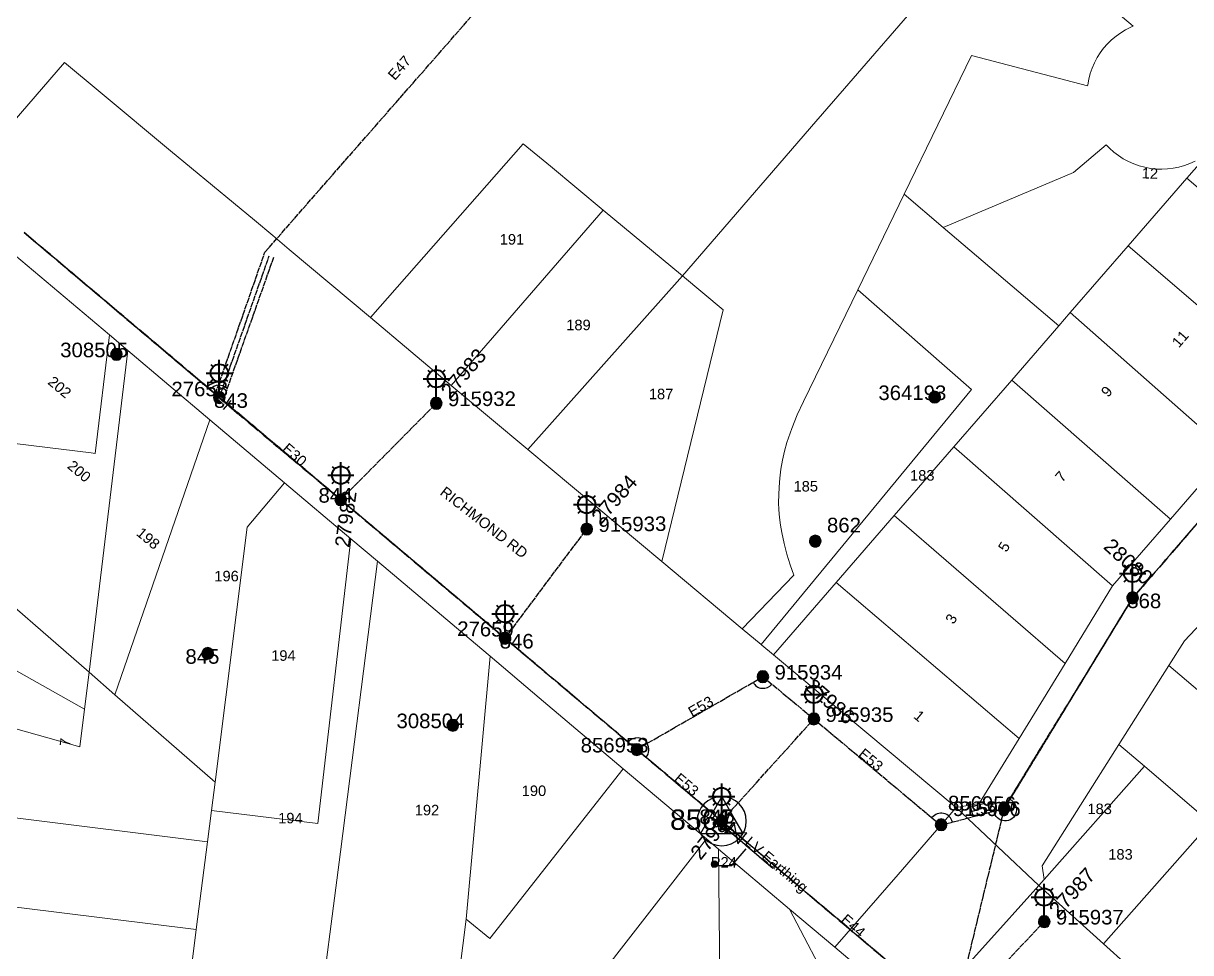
# Model space of a CAD drawing. Header units: metres. Extents: x 304249 to 305172, y 6262562 to 6263428.
# Drawn here: x 304458.5 to 304658.8, y 6263062.1 to 6263221.5 of the extents above; entities that cross this region are included whole.
import ezdxf
from ezdxf.enums import TextEntityAlignment as Align

# ---------------------------------------------------------------- set-up
doc = ezdxf.new("R2010")
doc.units = ezdxf.units.M
doc.linetypes.add('Cable Exist OH', pattern=[1, 1, 0])
doc.linetypes.add('Cable Exist UG', pattern=[8.2, 4, -1.2, 1.8, -1.2])
doc.layers.get('0').update_dxf_attribs({"color": 6})
doc.layers.add('Cadastre Land Parcels_SP_EXT', color=9, linetype='Continuous', lineweight=5)
doc.layers.add('Cadastre Roads_SP_EXT', color=9, linetype='Continuous', lineweight=5)
for name, color, linetype in [('Duct_SP_EXT', 7, 'Continuous'), ('Equip_LV_EXT', 7, 'Continuous'), ('Equip_SP_SL_EXT', 7, 'Continuous'), ('Mains_HV_EXT', 7, 'Continuous'), ('Mains_LV_EXT', 7, 'Continuous'), ('Mains_SL_EXT', 7, 'Continuous'), ('Sub_SP_TR_HV_LV_EXT', 7, 'Continuous'), ('SupportsOH_SP_TR_HV_LV_SL_EXT', 7, 'Continuous'), ('Trench_SP_EXT', 7, 'Continuous')]:
    doc.layers.add(name, color=color, linetype=linetype)
doc.styles.add('iecARIAL', font='arial.ttf', dxfattribs={"height": 2})
doc.styles.add('POLE_LABEL', font='arial.ttf')
doc.styles.get("Standard").update_dxf_attribs({"font": 'arial.ttf'})
doc.linetypes.add('Cable E UG', pattern='A,6,-0.5,["E",Standard,S=1.7,R=0,X=0.5,Y=-1],-2.9', length=9.4)

# ---------------------------------------------------------------- blocks, each defined once
blk = doc.blocks.new('SUB_POLE_EXT')
blk.add_wipeout([(0, 4.22), (0.42, 4.2), (0.83, 4.14), (1.21, 4.05), (1.62, 3.9), (1.99, 3.72), (2.35, 3.51), (2.68, 3.26), (2.99, 2.99), (3.28, 2.66), (3.52, 2.34), (3.76, 1.92), (3.9, 1.62), (4.04, 1.23), (4.18, 0.63), (4.22, 0), (4.18, -0.61), (4.06, -1.15), (3.9, -1.62), (3.58, -2.24), (3.22, -2.73), (2.97, -3.01), (2.68, -3.26), (2.36, -3.5), (2, -3.72), (1.64, -3.89), (1.25, -4.03), (0.82, -4.14), (0.42, -4.2), (0, -4.22), (-0.41, -4.2), (-0.8, -4.15), (-1.21, -4.05), (-1.62, -3.9), (-1.99, -3.73), (-2.35, -3.51), (-2.68, -3.26), (-2.96, -3.02), (-3.23, -2.72), (-3.51, -2.35), (-3.71, -2.01), (-3.91, -1.6), (-4.05, -1.21), (-4.16, -0.76), (-4.22, -0.14), (-4.21, 0.39), (-4.14, 0.83), (-4.03, 1.27), (-3.9, 1.63), (-3.71, 2.02), (-3.5, 2.37), (-3.28, 2.67), (-2.99, 2.99), (-2.68, 3.27), (-2.33, 3.52), (-1.98, 3.73), (-1.63, 3.9), (-1.2, 4.05), (-0.78, 4.15), (-0.4, 4.21)])
blk.add_line((2.16, 0.48), (2.16, 0.48, 0))
blk.add_lwpolyline([(-4.22, 0, 1), (4.22, 0, 1)], format="xyb", close=True)
blk.add_lwpolyline([(2.14, 0.52), (0, 4.22), (-3.66, -2.11), (3.66, -2.11)], close=True)
for tag, height, flags, p in [('ASSET_NUM', 3.5, 8, (2, 2)), ('STREET_CODE', 0.2, 9, (1.5, 0)), ('CONSTRUCTED_VOLTAGE', 0.2, 9, (1.5, -0.2)), ('OPERATING_VOLTAGE', 0.2, 9, (1.5, -0.6)), ('OPERATED_BY', 0.2, 9, (1.5, -0.8)), ('ORIENTATION', 0.2, 9, (1.5, -1.2)), ('OWNED_BY', 0.2, 9, (1.5, -1.4)), ('SECONDARY_VOLTAGE', 0.2, 9, (1.5, -1.6)), ('STATE', 0.2, 9, (1.5, -1.8)), ('SUBSTATION_TYPE', 0.2, 9, (1.5, -2)), ('NO_PHASES', 0.2, 9, (1.5, -0.4)), ('MAINTAINED_BY', 0.2, 9, (1.5, -1)), ('STREETNAME', 0.2, 9, (1.5, -2.8)), ('SUBURB', 0.2, 9, (1.5, -3)), ('Z', 0.2, 1, (1.5, -3.4)), ('USAGE', 0.2, 9, (1.5, -2.2)), ('LEGEND', 0.2, 9, (1.5, -2.4)), ('LOCATION', 0.2, 9, (1.5, -2.6)), ('NOTES', 0.2, 9, (1.5, -3.2))]:
    blk.add_attdef(tag, text='', height=height, dxfattribs=dict(flags=flags)).set_placement(p, align=Align.MIDDLE_LEFT)
blk = doc.blocks.new('LV_OH_LINKS_DISTFUSE_EXT')
for p, q in [((0, 0), (0.96, 0)), ((3.84, 0), (4.8, 0))]:
    blk.add_line(p, q)
blk.add_lwpolyline([(3.84, -1.2), (3.84, 1.2), (0.96, -1.2), (0.96, 1.2)], close=True)
at = {"flags": 9}
for tag, p in [('ACTUAL_STATUS', (0, 0)), ('CONSTRUCTED_VOLTAGE', (0, -0.2)), ('OPERATING_VOLTAGE', (0, -0.6)), ('ORIENTATION', (0, -0.8)), ('OWNED_BY', (0, -1)), ('STATE', (0, -1.2)), ('SWITCH_TYPE', (0, -1.4)), ('NO_PHASES', (0, -0.4)), ('USAGE', (0, -1.6)), ('NOTES', (0, -1.8))]:
    blk.add_attdef(tag, text='', height=0.2, dxfattribs=at).set_placement(p, align=Align.MIDDLE_LEFT)
at = {"flags": 1}
blk.add_attdef('Z', (0, 0), '', height=0.2, dxfattribs=at)
blk = doc.blocks.new('SL_LANTERN_EXT')
at = {"lineweight": 40}
for p, q in [((0, 1.97), (0, 6.47)), ((-2.25, 4.22), (2.25, 4.22)), ((-1.46, 5.68), (-1.06, 5.28)), ((1.46, 5.68), (1.06, 5.28)), ((-1.46, 2.76), (-1.06, 3.16)), ((0, 0), (0, 2.72)), ((1.46, 2.76), (1.06, 3.16))]:
    blk.add_line(p, q, dxfattribs=at)
blk.add_circle((0, 4.22), 1.5, dxfattribs=at)
at = {"style": 'iecARIAL', "flags": 8}
blk.add_attdef('ASSET_NUM', (1.5, 1.5), '', height=2.5, dxfattribs=at)
for tag, p, height, flags in [('OPERATING_VOLTAGE', (0.98, -1.65), 0.2, 9), ('ORIENTATION', (0.98, -1.85), 0.2, 9), ('OWNED_BY', (0.98, -2.05), 0.2, 9), ('CONSTRUCTED_VOLTAGE', (0.98, -0.65), 0.2, 9), ('CONTROL_TYPE', (0.98, -0.85), 0.2, 9), ('LANTERN_PURPOSE', (0.98, -1.05), 0.2, 9), ('LANTERN_TYPE', (0.98, -1.25), 0.2, 9), ('NO_PHASES', (0.98, -1.45), 0.2, 9), ('LNUMBER', (2.18, -3.25), 2.5, 8), ('STATE', (0.98, -2.25), 0.2, 9), ('USAGE', (0.98, -2.45), 0.2, 9), ('CEXIST', (0.98, -2.65), 0.2, 9), ('CNEW', (0.98, -2.85), 0.2, 9), ('CNUMBER', (0.98, -3.05), 0.2, 9), ('CREMOVE', (0.98, -3.25), 0.2, 9), ('CREPLACE', (0.98, -3.45), 0.2, 9), ('LKINGHEIGHT', (0.98, -3.65), 0.2, 9), ('LBRACKET', (0.98, -3.85), 0.2, 9), ('LBRACKETVOCAB', (0.98, -4.05), 0.2, 9), ('LCATEGORY', (0.98, -4.25), 0.2, 9), ('LCHARGE1', (0.98, -4.45), 0.2, 9), ('LCHARGE1PERCENT', (0.98, -4.65), 0.2, 9), ('LCHARGE2', (0.98, -4.85), 0.2, 9), ('LCHARGE2PERCENT', (0.98, -5.05), 0.2, 9), ('LCHARGE3', (0.98, -5.25), 0.2, 9), ('LCHARGE3PERCENT', (0.98, -5.45), 0.2, 9), ('LEXIST', (0.98, -5.65), 0.2, 9), ('LLAMP', (0.98, -5.85), 0.2, 9), ('LLAMPVOCAB', (0.98, -6.05), 0.2, 9), ('LMAST', (0.98, -6.25), 0.2, 9), ('LMASTVOCAB', (0.98, -6.45), 0.2, 9), ('LNEW', (0.98, -6.65), 0.2, 9), ('LANTNUMBER', (0.98, -6.85), 0.2, 9), ('LOUTREACH', (0.98, -7.25), 0.2, 9), ('LOUTREACHVOCAB', (0.98, -7.45), 0.2, 9), ('LRATECODE', (0.98, -7.65), 0.2, 9), ('LREMOVE', (0.98, -7.85), 0.2, 9), ('LREPLACE', (0.98, -8.05), 0.2, 9), ('STREETNAME', (0.98, -9.25), 0.2, 9), ('SUBURB', (0.98, -9.45), 0.2, 1), ('LTYPE', (0.98, -8.25), 0.2, 9), ('LTYPEVOCAB', (0.98, -8.45), 0.2, 9), ('LEGEND', (0.98, -8.65), 0.2, 9), ('LOCATION', (0.98, -8.85), 0.2, 9), ('NOTES', (0.98, -9.05), 0.2, 9)]:
    blk.add_attdef(tag, p, '', height=height, dxfattribs=dict(flags=flags))
blk = doc.blocks.new('POLE_EXT')
blk.add_hatch(color=256).paths.add_polyline_path([(-1, 0, 1), (1, 0, 1)])
blk.add_lwpolyline([(-1, 0, 1), (1, 0, 1)], format="xyb", close=True)
for tag, height, flags, p in [('pNumber', 2.5, 8, (-17.84, 2.07)), ('OWNED_BY', 0.2, 9, (1.35, -0.4)), ('SPECIAL_USE', 0.2, 9, (1.35, -0.8)), ('STATE', 0.2, 9, (1.35, -1)), ('cLV', 0.2, 9, (1.35, -1.4)), ('hDepth', 0.2, 9, (1.35, -1.6)), ('hDia', 0.2, 9, (1.35, -1.8)), ('cHV', 0.2, 9, (1.35, -2)), ('PARENT', 0.2, 9, (1.35, -0.6)), ('USAGE', 0.2, 9, (1.35, -1.2)), ('cLinedev', 0.2, 9, (1.35, -3.4)), ('pExisting', 0.2, 9, (1.35, -3.8)), ('LBRACKET', 0.2, 9, (1.35, -2.2)), ('LExisting', 0.2, 9, (1.35, -2.4)), ('LANTNUMBER', 0.2, 9, (1.35, -2.6)), ('LOther', 0.2, 9, (1.35, -2.8)), ('LRemove', 0.2, 9, (1.35, -3)), ('LEGEND', 0.2, 9, (1.35, -3.2)), ('LOCATION', 0.2, 9, (1.35, -3.6)), ('PFNUMBER', 0.2, 9, (1.35, -4)), ('pFooting', 0.2, 9, (1.35, -4.4)), ('pNew', 0.2, 9, (1.35, -4.6)), ('pRelocate', 0.2, 9, (1.35, -5)), ('pRemove', 0.2, 9, (1.35, -5.2)), ('pReplace', 0.2, 9, (1.35, -5.4)), ('pStay', 0.2, 9, (1.35, -5.6)), ('pType', 0.2, 9, (1.35, -5.8)), ('cspan', 0.2, 9, (1.35, -6)), ('NEWPFNUMBER', 0.2, 9, (1.35, -4.2)), ('STREETNAME', 0.2, 9, (1.35, -6.2)), ('SUBURB', 0.2, 9, (1.35, -6.4)), ('OPERATED_BY', 0.2, 9, (1.36, -7.01)), ('NOTES', 0.2, 9, (1.35, -6.6)), ('MAINTAINED_BY', 0.2, 9, (1.36, -6.81))]:
    blk.add_attdef(tag, text='', height=height, dxfattribs=dict(flags=flags)).set_placement(p, align=Align.MIDDLE_LEFT)
at = {"style": 'POLE_LABEL'}
for tag, height, flags, p in [('ASSET_NUM', 2.5, 8, (2, 2)), ('STRUCTURE_PLANT_NUMBER', 0.2, 9, (1.35, 0.03)), ('STREET_CODE', 0.2, 9, (1.35, -0.2))]:
    blk.add_attdef(tag, text='', height=height, dxfattribs=dict(at, flags=flags)).set_placement(p, align=Align.MIDDLE_LEFT)
at = {"flags": 1}
blk.add_attdef('Z', (1.35, -7.33), '', height=0.2, dxfattribs=at)
blk = doc.blocks.new('End Shackle_EXT')
at = {"flags": 9}
for tag, p in [('USAGE', (0, -1.4)), ('NOTES', (0, -1.6))]:
    blk.add_attdef(tag, text='', height=0.2, dxfattribs=at).set_placement(p, align=Align.MIDDLE_LEFT)
blk.add_wipeout([(0, 0.25), (1.81, 0.25), (1.82, -0.25), (0, -0.25)])
blk.add_line((1.81, -1), (1.81, 1))
at = {"flags": 1}
blk.add_attdef('Z', (0, 0), '', height=0.2, dxfattribs=at)
at = {"flags": 9}
for tag, p in [('CONNECTOR_TYPE', (0, 0)), ('CONSTRUCTED_VOLTAGE', (0, -0.2)), ('OPERATING_VOLTAGE', (0, -0.6)), ('ORIENTATION', (0, -0.8)), ('OWNED_BY', (0, -1)), ('STATE', (0, -1.2)), ('NO_PHASES', (0, -0.4))]:
    blk.add_attdef(tag, text='', height=0.2, dxfattribs=at).set_placement(p, align=Align.MIDDLE_LEFT)
blk = doc.blocks.new('CABLE_LARGE_EXT')
h = blk.add_hatch(color=256)
edge = h.paths.add_edge_path()
edge.add_arc((0, 0.55), 0.55, 0, 360)
blk.add_circle((0, 0.55), 0.55)
at = {"flags": 1}
blk.add_attdef('Z', (0, 0), '', height=0.2, dxfattribs=at)
at = {"flags": 9}
for tag, p in [('COND_CODE', (0, 0)), ('STATE', (0, -0.4)), ('XSECT_SIZE', (0, -0.6)), ('FB_REFERENCE', (0, -0.2)), ('NOTES', (0, -0.8))]:
    blk.add_attdef(tag, text='', height=0.2, dxfattribs=at).set_placement(p, align=Align.MIDDLE_LEFT)

msp = doc.modelspace()

# ---------------------------------------------------------------- linework, layer by layer
at = {"layer": 'Cadastre Land Parcels_SP_EXT', "linetype": 'Continuous'}
for points in [[(304682.08, 6263305.79), (304599.41, 6263210.34), (304594.49, 6263204.71), (304574.54, 6263181.62), (304571.61, 6263178.21), (304578.57, 6263172.38), (304568.07, 6263129.2), (304581.85, 6263117.66), (304590.72, 6263126.88), (304590.06, 6263128.66), (304589.5, 6263130.48), (304589.02, 6263132.32), (304588.64, 6263134.18), (304588.41, 6263135.47), (304588.24, 6263136.76), (304588.13, 6263138.06), (304588.09, 6263139.36), (304588.11, 6263140.66), (304588.2, 6263141.96), (304588.31, 6263143.52), (304588.49, 6263145.07), (304588.75, 6263146.61), (304589.09, 6263148.13), (304589.5, 6263149.64), (304590.34, 6263152.03), (304591.3, 6263154.38), (304592.37, 6263156.67), (304601.67, 6263175.81), (304609.64, 6263192.23), (304621.19, 6263216.03), (304641.1, 6263210.83), (304641.12, 6263211.01), (304641.29, 6263211.98), (304641.54, 6263212.94), (304641.86, 6263213.87), (304642.26, 6263214.78), (304642.72, 6263215.65), (304643.25, 6263216.49), (304643.84, 6263217.28), (304644.5, 6263218.02), (304645.2, 6263218.71), (304645.97, 6263219.35), (304646.77, 6263219.92), (304647.62, 6263220.43), (304648.51, 6263220.87), (304648.91, 6263221.03), (304634.39, 6263233.33)], [(304659.55, 6263197.91), (304658.65, 6263197.5), (304657.72, 6263197.15), (304656.77, 6263196.88), (304655.8, 6263196.68), (304654.82, 6263196.56), (304653.83, 6263196.51), (304652.84, 6263196.54), (304651.86, 6263196.65), (304650.89, 6263196.84), (304649.93, 6263197.09), (304649, 6263197.43), (304648.09, 6263197.83), (304647.22, 6263198.3), (304646.39, 6263198.84), (304645.61, 6263199.44), (304644.87, 6263200.1), (304644.3, 6263200.7), (304638.67, 6263195.92), (304616.34, 6263186.5), (304636.17, 6263169.63), (304638.13, 6263171.91), (304648.07, 6263183.36), (304658.14, 6263194.96), (304662.75, 6263200.25)]]:
    msp.add_lwpolyline(points, dxfattribs=at)
for points in [[(304531.94, 6263159.41), (304558.01, 6263189.51), (304548.94, 6263197.03), (304544.28, 6263200.89), (304518.07, 6263171.07), (304531.94, 6263159.41)], [(304685.62, 6263171.42), (304658.14, 6263194.96), (304648.07, 6263183.35), (304675.54, 6263159.8), (304685.52, 6263171.3), (304685.62, 6263171.42)], [(304597.95, 6263125.62), (304607.89, 6263137.08), (304618.15, 6263148.89), (304628.09, 6263160.34), (304636.17, 6263169.63), (304616.34, 6263186.5), (304609.64, 6263192.23), (304601.67, 6263175.81), (304621.18, 6263158.74), (304585.1, 6263114.97), (304585.23, 6263114.86), (304587.19, 6263113.22), (304597.95, 6263125.62)], [(304545.07, 6263148.41), (304571.61, 6263178.21), (304558.01, 6263189.51), (304531.94, 6263159.41), (304545.07, 6263148.41)], [(304473.29, 6263168.07), (304455.93, 6263182.72), (304453.38, 6263162.29), (304451.87, 6263150.11), (304470.13, 6263147.83), (304470.84, 6263147.74), (304473.29, 6263168.07)], [(304665.28, 6263147.97), (304675.54, 6263159.8), (304648.07, 6263183.36), (304638.13, 6263171.91), (304665.28, 6263147.97)], [(304571.61, 6263178.21), (304545.07, 6263148.41), (304568.07, 6263129.2), (304578.57, 6263172.38), (304571.61, 6263178.21)], [(304585.1, 6263114.97), (304621.18, 6263158.74), (304601.67, 6263175.81), (304592.37, 6263156.67), (304591.3, 6263154.38), (304590.34, 6263152.03), (304589.5, 6263149.64), (304589.09, 6263148.13), (304588.75, 6263146.61), (304588.49, 6263145.07), (304588.31, 6263143.52), (304588.2, 6263141.96), (304588.11, 6263140.66), (304588.09, 6263139.36), (304588.13, 6263138.06), (304588.24, 6263136.76), (304588.41, 6263135.47), (304588.64, 6263134.18), (304589.02, 6263132.32), (304589.5, 6263130.48), (304590.06, 6263128.66), (304590.72, 6263126.88), (304581.85, 6263117.66), (304585.1, 6263114.97)], [(304665.28, 6263147.97), (304638.13, 6263171.91), (304636.17, 6263169.63), (304628.09, 6263160.34), (304655.31, 6263136.47), (304665.28, 6263147.97)], [(304476.47, 6263165.39), (304473.29, 6263168.07), (304470.84, 6263147.74), (304470.13, 6263147.83), (304451.87, 6263150.11), (304449.13, 6263128.2), (304469.8, 6263110.2), (304476.47, 6263165.39)], [(304490.54, 6263153.49), (304476.47, 6263165.39), (304469.8, 6263110.2), (304474.23, 6263106.34), (304490.54, 6263153.49)], [(304655.31, 6263136.47), (304628.09, 6263160.34), (304618.15, 6263148.89), (304645.38, 6263125.01), (304655.31, 6263136.47)], [(304503.35, 6263142.7), (304490.54, 6263153.49), (304474.23, 6263106.34), (304491.42, 6263091.37), (304496.91, 6263135.13), (304503.35, 6263142.7)], [(304645.38, 6263125.01), (304618.15, 6263148.89), (304607.89, 6263137.08), (304637.23, 6263111.73), (304645.38, 6263125.01)], [(304449.13, 6263128.2), (304428.38, 6263146.26), (304427.28, 6263137.45), (304426.1, 6263128.03), (304469.01, 6263103.89), (304469.8, 6263110.2), (304449.13, 6263128.2)], [(304514.71, 6263133.1), (304503.35, 6263142.7), (304496.91, 6263135.13), (304491.42, 6263091.37), (304490.79, 6263086.52), (304509.04, 6263084.27), (304514.71, 6263133.1)], [(304637.23, 6263111.73), (304607.89, 6263137.08), (304597.95, 6263125.62), (304629.35, 6263098.87), (304637.23, 6263111.73)], [(304519.26, 6263129.25), (304514.71, 6263133.1), (304509.04, 6263084.27), (304490.79, 6263086.52), (304490.09, 6263081.12), (304488.16, 6263066.08), (304486.26, 6263050.82), (304508.88, 6263048.04), (304512.92, 6263079.38), (304519.26, 6263129.25)], [(304469.01, 6263103.89), (304426.1, 6263128.03), (304423.83, 6263109.89), (304468.19, 6263097.42), (304469.01, 6263103.89)], [(304534.5, 6263067.87), (304538.58, 6263112.98), (304533.91, 6263116.91), (304519.26, 6263129.25), (304512.92, 6263079.38), (304508.88, 6263048.04), (304531.64, 6263045.24), (304534.5, 6263067.87)], [(304629.35, 6263098.87), (304597.95, 6263125.62), (304587.19, 6263113.22), (304618.53, 6263087), (304622.51, 6263087.71), (304629.35, 6263098.87)], [(304680.69, 6263089.63), (304695.87, 6263106.83), (304665.42, 6263119.41), (304660.56, 6263118.66), (304657.72, 6263115.59), (304655.04, 6263111.35), (304676.27, 6263093.37), (304680.69, 6263089.63)], [(304561.45, 6263093.67), (304547.04, 6263105.83), (304538.58, 6263112.98), (304534.5, 6263067.87), (304538.53, 6263064.55), (304561.45, 6263093.67)], [(304469.01, 6263103.89), (304468.19, 6263097.42), (304423.83, 6263109.89), (304421.3, 6263089.69), (304490.09, 6263081.12), (304490.79, 6263086.52), (304491.42, 6263091.37), (304474.23, 6263106.34), (304469.8, 6263110.2), (304469.01, 6263103.89)], [(304676.27, 6263093.37), (304655.04, 6263111.35), (304646.48, 6263097.82), (304650.84, 6263094.09), (304662.18, 6263084.39), (304665.88, 6263081.23), (304676.27, 6263093.37)], [(304650.84, 6263094.09), (304646.48, 6263097.82), (304633.31, 6263076.98), (304633.63, 6263074.64), (304650.84, 6263094.09)], [(304643.84, 6263063.6), (304662.18, 6263084.39), (304650.84, 6263094.09), (304633.63, 6263074.64), (304632.73, 6263073.63), (304643.84, 6263063.6)], [(304488.16, 6263066.08), (304490.09, 6263081.12), (304421.3, 6263089.69), (304419.41, 6263074.58), (304488.16, 6263066.08)], [(304674.14, 6263074.16), (304665.88, 6263081.23), (304662.18, 6263084.39), (304643.84, 6263063.6), (304655.98, 6263052.64), (304674.14, 6263074.16)], [(304477.17, 6263051.93), (304486.26, 6263050.82), (304488.16, 6263066.08), (304419.41, 6263074.58), (304417.49, 6263059.24), (304462.88, 6263053.69), (304477.17, 6263051.93)], [(304642.69, 6263025.09), (304612.2, 6263050.83), (304597.76, 6263063.03), (304589.98, 6263069.59), (304597.44, 6263055.25), (304597.69, 6263054.78), (304611.6, 6263027.93), (304623.26, 6263005.42), (304635.57, 6262981.67), (304635.42, 6262981.55), (304638.5, 6262975.76), (304644.55, 6263020.15), (304642.69, 6263025.09)]]:
    msp.add_lwpolyline(points, close=True, dxfattribs=at)
at = {"layer": 'Cadastre Roads_SP_EXT', "linetype": 'Continuous'}
msp.add_lwpolyline([(304665.28, 6263147.97), (304655.31, 6263136.47), (304645.38, 6263125.01), (304637.23, 6263111.73), (304629.35, 6263098.87), (304622.51, 6263087.71), (304618.53, 6263087), (304625.7, 6263080.25), (304632.73, 6263073.63), (304633.63, 6263074.64), (304633.31, 6263076.98), (304646.48, 6263097.82), (304655.04, 6263111.35), (304657.72, 6263115.59), (304660.56, 6263118.66)], dxfattribs=at)
msp.add_lwpolyline([(304654.85, 6263033.69), (304667.24, 6263042.46), (304655.98, 6263052.64), (304643.84, 6263063.6), (304632.73, 6263073.63), (304623.07, 6263062.9), (304612.2, 6263050.83), (304642.69, 6263025.09), (304654.85, 6263033.69)], close=True, dxfattribs=at)
at = {"layer": 'Mains_LV_EXT', "linetype": 'Continuous'}
for points in [[(304492.18, 6263159.97, 0.188385), (304490.06, 6263159.14)], [(304493.52, 6263158.88, 0.44703), (304490.58, 6263158.7)], [(304583.71, 6263108.49, 0.546967), (304586.92, 6263108.18)], [(304565.62, 6263098.07, 0.474791), (304562.26, 6263098.23)], [(304565.35, 6263095.62, 0.332222), (304565.52, 6263098.01)], [(304627.73, 6263088.41, -1.722759), (304625.04, 6263086.4)], [(304617.92, 6263084.51, 0.621334), (304614.4, 6263085.28)]]:
    msp.add_lwpolyline(points, format="xyb", dxfattribs=at)
at = {"layer": 'Mains_LV_EXT', "linetype": 'Cable Exist OH'}
for points in [[(304648.82, 6263122.96), (304667.81, 6263144.82)], [(304512.98, 6263139.81), (304541.16, 6263116.04)], [(304626.79, 6263086.86), (304648.82, 6263122.96)], [(304541.16, 6263116.04), (304563.72, 6263097)], [(304563.74, 6263096.98), (304585.39, 6263109.45)], [(304585.39, 6263109.45), (304594.14, 6263102.2), (304615.91, 6263083.97)], [(304615.91, 6263083.97), (304626.79, 6263086.86)]]:
    msp.add_lwpolyline(points, dxfattribs=at)
at = {"layer": 'Mains_SL_EXT', "linetype": 'Cable Exist OH'}
for points in [[(304688.32, 6263168.44), (304667.81, 6263144.79), (304648.82, 6263122.96)], [(304512.98, 6263139.81), (304529.36, 6263156.35)], [(304541.16, 6263116.04), (304512.98, 6263139.81)], [(304541.16, 6263116.04), (304555.17, 6263134.77)], [(304648.82, 6263122.96), (304626.79, 6263086.86), (304618.15, 6263051.05)], [(304618.15, 6263051.05), (304633.65, 6263067.42)]]:
    msp.add_lwpolyline(points, dxfattribs=at)

# ---------------------------------------------------------------- block references
at = {"layer": 'Duct_SP_EXT'}
msp.add_blockref('CABLE_LARGE_EXT', (304577.13, 6263076.75), dxfattribs=at)
at = {"layer": 'Equip_SP_SL_EXT'}
ref = msp.add_blockref('SL_LANTERN_EXT', (304529.36, 6263156.35), dxfattribs=at)
ref.add_attrib('ASSET_NUM', '27983', dxfattribs={"layer": '0', "height": 2.5, "rotation": 49.3193, "style": 'iecARIAL'}).set_placement((304530.86, 6263157.85), align=Align.MIDDLE_LEFT)
ref = msp.add_blockref('SL_LANTERN_EXT', (304492.14, 6263157.32), dxfattribs=at)
ref.add_attrib('ASSET_NUM', '27658', dxfattribs={"layer": '0', "height": 2.5, "rotation": 0.1406, "style": 'iecARIAL'}).set_placement((304493.64, 6263158.82), align=Align.MIDDLE_RIGHT)
ref = msp.add_blockref('SL_LANTERN_EXT', (304512.98, 6263139.81), dxfattribs=at)
ref.add_attrib('ASSET_NUM', '27982', dxfattribs={"layer": '0', "height": 2.5, "rotation": 82.2954, "style": 'iecARIAL'}).set_placement((304514.48, 6263141.31), align=Align.MIDDLE_RIGHT)
ref = msp.add_blockref('SL_LANTERN_EXT', (304555.17, 6263134.77), dxfattribs=at)
ref.add_attrib('ASSET_NUM', '27984', dxfattribs={"layer": '0', "height": 2.5, "rotation": 48.2981, "style": 'iecARIAL'}).set_placement((304556.67, 6263136.27), align=Align.MIDDLE_LEFT)
ref = msp.add_blockref('SL_LANTERN_EXT', (304648.82, 6263122.96), dxfattribs=at)
ref.add_attrib('ASSET_NUM', '28080', dxfattribs={"layer": '0', "height": 2.5, "rotation": 317.6258, "style": 'iecARIAL'}).set_placement((304650.32, 6263124.46), align=Align.BOTTOM_RIGHT)
ref = msp.add_blockref('SL_LANTERN_EXT', (304541.16, 6263116.04), dxfattribs=at)
ref.add_attrib('ASSET_NUM', '27659', dxfattribs={"layer": '0', "height": 2.5, "rotation": 359.0729, "style": 'iecARIAL'}).set_placement((304542.66, 6263117.54), align=Align.MIDDLE_RIGHT)
ref = msp.add_blockref('SL_LANTERN_EXT', (304594.14, 6263102.2), dxfattribs=at)
ref.add_attrib('ASSET_NUM', '27986', dxfattribs={"layer": '0', "height": 2.5, "rotation": 318.9572, "style": 'iecARIAL'}).set_placement((304595.64, 6263103.7), align=Align.BOTTOM_CENTER)
ref = msp.add_blockref('SL_LANTERN_EXT', (304633.65, 6263067.42), dxfattribs=at)
ref.add_attrib('ASSET_NUM', '27987', dxfattribs={"layer": '0', "height": 2.5, "rotation": 47.4869, "style": 'iecARIAL'}).set_placement((304635.15, 6263068.92), align=Align.MIDDLE_LEFT)
at = {"layer": 'Sub_SP_TR_HV_LV_EXT'}
ref = msp.add_blockref('SUB_POLE_EXT', (304578.33, 6263084.67), dxfattribs=at)
ref.add_attrib('ASSET_NUM', '8561', dxfattribs={"layer": '0', "height": 3.5}).set_placement((304580.33, 6263084.92), align=Align.MIDDLE_RIGHT)
at = {"layer": 'SupportsOH_SP_TR_HV_LV_SL_EXT'}
ref = msp.add_blockref('POLE_EXT', (304474.5, 6263164.75), dxfattribs=at)
ref.add_attrib('ASSET_NUM', '308505', dxfattribs={"layer": '0', "height": 2.5, "style": 'POLE_LABEL'}).set_placement((304476.5, 6263165.5), align=Align.MIDDLE_RIGHT)
ref = msp.add_blockref('POLE_EXT', (304492.14, 6263157.32), dxfattribs=dict(at, rotation=0.16206520490843))
ref.add_attrib('ASSET_NUM', '843', dxfattribs={"layer": '0', "height": 2.5, "rotation": 359.9712, "style": 'POLE_LABEL'}).set_placement((304494.14, 6263158.07), align=Align.TOP_CENTER)
ref = msp.add_blockref('POLE_EXT', (304529.36, 6263156.35), dxfattribs=dict(at, rotation=0.2776114570598764))
ref.add_attrib('ASSET_NUM', '915932', dxfattribs={"layer": '0', "height": 2.5, "rotation": 0.2767, "style": 'POLE_LABEL'}).set_placement((304531.36, 6263157.1), align=Align.MIDDLE_LEFT)
ref = msp.add_blockref('POLE_EXT', (304614.86, 6263157.41), dxfattribs=at)
ref.add_attrib('ASSET_NUM', '364193', dxfattribs={"layer": '0', "height": 2.5, "style": 'POLE_LABEL'}).set_placement((304616.86, 6263158.16), align=Align.MIDDLE_RIGHT)
ref = msp.add_blockref('POLE_EXT', (304512.98, 6263139.81), dxfattribs=dict(at, rotation=359.7146852071612))
ref.add_attrib('ASSET_NUM', '844', dxfattribs={"layer": '0', "height": 2.5, "rotation": 0.0957, "style": 'POLE_LABEL'}).set_placement((304514.98, 6263140.56), align=Align.MIDDLE_RIGHT)
ref = msp.add_blockref('POLE_EXT', (304555.17, 6263134.77), dxfattribs=at)
ref.add_attrib('ASSET_NUM', '915933', dxfattribs={"layer": '0', "height": 2.5, "rotation": 1, "style": 'POLE_LABEL'}).set_placement((304557.17, 6263135.52), align=Align.MIDDLE_LEFT)
ref = msp.add_blockref('POLE_EXT', (304594.38, 6263132.72), dxfattribs=dict(at, rotation=359.7810118928737))
ref.add_attrib('ASSET_NUM', '862', dxfattribs={"layer": '0', "height": 2.5, "rotation": 359.781, "style": 'POLE_LABEL'}).set_placement((304596.38, 6263133.47), align=Align.BOTTOM_LEFT)
ref = msp.add_blockref('POLE_EXT', (304648.82, 6263122.96), dxfattribs=dict(at, rotation=359.77000746538))
ref.add_attrib('ASSET_NUM', '868', dxfattribs={"layer": '0', "height": 2.5, "rotation": 359.7708, "style": 'POLE_LABEL'}).set_placement((304650.82, 6263123.71), align=Align.TOP_CENTER)
ref = msp.add_blockref('POLE_EXT', (304541.16, 6263116.04), dxfattribs=dict(at, rotation=0.2490001324569136))
ref.add_attrib('ASSET_NUM', '846', dxfattribs={"layer": '0', "height": 2.5, "rotation": 0.0477, "style": 'POLE_LABEL'}).set_placement((304543.16, 6263116.79), align=Align.TOP_CENTER)
ref = msp.add_blockref('POLE_EXT', (304490.15, 6263113.43), dxfattribs=dict(at, rotation=359.7706077068796))
ref.add_attrib('ASSET_NUM', '845', dxfattribs={"layer": '0', "height": 2.5, "rotation": 0.1529, "style": 'POLE_LABEL'}).set_placement((304492.15, 6263114.18), align=Align.TOP_RIGHT)
ref = msp.add_blockref('POLE_EXT', (304585.39, 6263109.45), dxfattribs=at)
ref.add_attrib('ASSET_NUM', '915934', dxfattribs={"layer": '0', "height": 2.5, "style": 'POLE_LABEL'}).set_placement((304587.39, 6263110.2), align=Align.MIDDLE_LEFT)
ref = msp.add_blockref('POLE_EXT', (304594.14, 6263102.2), dxfattribs=dict(at, rotation=359.9428771975312))
ref.add_attrib('ASSET_NUM', '915935', dxfattribs={"layer": '0', "height": 2.5, "rotation": 359.9425, "style": 'POLE_LABEL'}).set_placement((304596.14, 6263102.95), align=Align.MIDDLE_LEFT)
ref = msp.add_blockref('POLE_EXT', (304532.19, 6263101.12), dxfattribs=at)
ref.add_attrib('ASSET_NUM', '308504', dxfattribs={"layer": '0', "height": 2.5, "style": 'POLE_LABEL'}).set_placement((304534.19, 6263101.87), align=Align.MIDDLE_RIGHT)
ref = msp.add_blockref('POLE_EXT', (304563.78, 6263096.95), dxfattribs=at)
ref.add_attrib('ASSET_NUM', '856953', dxfattribs={"layer": '0', "height": 2.5, "style": 'POLE_LABEL'}).set_placement((304565.78, 6263097.7), align=Align.MIDDLE_RIGHT)
ref = msp.add_blockref('POLE_EXT', (304615.97, 6263084.04), dxfattribs=at)
ref.add_attrib('ASSET_NUM', '915936', dxfattribs={"layer": '0', "height": 2.5, "style": 'POLE_LABEL'}).set_placement((304617.97, 6263084.79), align=Align.BOTTOM_LEFT)
ref = msp.add_blockref('POLE_EXT', (304626.79, 6263086.86), dxfattribs=dict(at, rotation=359.8193273232117))
ref.add_attrib('ASSET_NUM', '856956', dxfattribs={"layer": '0', "height": 2.5, "rotation": 359.1625, "style": 'POLE_LABEL'}).set_placement((304628.79, 6263087.61), align=Align.MIDDLE_RIGHT)
ref = msp.add_blockref('POLE_EXT', (304633.65, 6263067.42), dxfattribs=dict(at, rotation=0.1629653316942098))
ref.add_attrib('ASSET_NUM', '915937', dxfattribs={"layer": '0', "height": 2.5, "rotation": 0.1624, "style": 'POLE_LABEL'}).set_placement((304635.65, 6263068.17), align=Align.MIDDLE_LEFT)

# ---------------------------------------------------------------- texts
at = {"layer": 'Cadastre Land Parcels_SP_EXT'}
for s, rotation, p in [('12', 358.1875, (304650.36, 6263194.94)), ('11', 49.0785, (304656.75, 6263165.76)), ('202', 319.9, (304462.57, 6263159.79)), ('9', 49.0775, (304644.6, 6263157.27)), ('200', 319.9, (304465.93, 6263145.36)), ('7', 49.0779, (304636.73, 6263142.68)), ('198', 319.8531, (304477.76, 6263133.85)), ('5', 58.4758, (304627.16, 6263130.68)), ('3', 58.4972, (304618.11, 6263118.32)), ('1', 320.0854, (304611.11, 6263102.48)), ('7', 82.8645, (304466.52, 6263097.38))]:
    msp.add_text(s, height=1.8, rotation=rotation, dxfattribs=at).set_placement(p)
for s, p in [('191', (304540.25, 6263183.58)), ('189', (304551.66, 6263168.89)), ('187', (304565.83, 6263157.05)), ('183', (304610.64, 6263143.09)), ('185', (304590.65, 6263141.22)), ('196', (304491.29, 6263125.81)), ('194', (304501.04, 6263112.18)), ('190', (304544.02, 6263088.98)), ('183', (304641.07, 6263085.88)), ('194', (304502.24, 6263084.29)), ('192', (304525.67, 6263085.67)), ('183', (304644.64, 6263078.07))]:
    msp.add_text(s, height=1.8, dxfattribs=at).set_placement(p)
at = {"layer": 'Cadastre Roads_SP_EXT'}
msp.add_text('RICHMOND RD', height=1.8, rotation=321.993, dxfattribs=at).set_placement((304529.85, 6263140.8))
at = {"layer": 'Duct_SP_EXT'}
msp.add_text('P24', height=1.8, dxfattribs=at).set_placement((304576.45, 6263076.7))
at = {"layer": 'Mains_LV_EXT'}
for s, rotation, p in [('E47', 48.7952, (304522.25, 6263211.63)), ('E30', 318.7249, (304502.8, 6263148.34)), ('E53', 29.9418, (304573.24, 6263102.45)), ('E53', 320.0644, (304601.63, 6263095.93)), ('E53', 14.8669, (304621.14, 6263085.36)), ('E44', 318.7008, (304598.62, 6263067.54))]:
    msp.add_text(s, height=1.8, rotation=rotation, dxfattribs=at).set_placement(p)

# ---------------------------------------------------------------- next in the draw order: linework, layer by layer
at = {"layer": 'Cadastre Land Parcels_SP_EXT', "linetype": 'Continuous'}
for points in [[(304534.52, 6263028.71), (304554.95, 6263054.95), (304575.73, 6263081.62), (304561.45, 6263093.67), (304538.53, 6263064.55), (304534.5, 6263067.87), (304531.64, 6263045.24), (304529.65, 6263028.94), (304529.23, 6263025.64), (304531.28, 6263024.55), (304534.52, 6263028.71)], [(304578.24, 6263035.06), (304577.78, 6263079.87), (304575.73, 6263081.62), (304554.95, 6263054.95), (304568.94, 6263032.33), (304569.74, 6263032.91), (304570.59, 6263033.43), (304571.47, 6263033.88), (304572.39, 6263034.27), (304573.33, 6263034.58), (304574.29, 6263034.83), (304575.27, 6263035), (304576.26, 6263035.09), (304577.25, 6263035.12), (304578.24, 6263035.06)], [(304589.98, 6263069.59), (304577.78, 6263079.87), (304578.24, 6263035.06), (304579.29, 6263034.92), (304580.33, 6263034.7), (304581.34, 6263034.4), (304582.33, 6263034.01), (304583.29, 6263033.55), (304584.2, 6263033.01), (304585.06, 6263032.4), (304585.88, 6263031.72), (304590.96, 6263058.53), (304597.69, 6263054.78), (304597.44, 6263055.25), (304589.98, 6263069.59)]]:
    msp.add_lwpolyline(points, close=True, dxfattribs=at)
at = {"layer": 'Cadastre Roads_SP_EXT', "linetype": 'Continuous'}
msp.add_lwpolyline([(304455.93, 6263182.72), (304473.29, 6263168.07), (304476.47, 6263165.39), (304490.54, 6263153.49), (304503.35, 6263142.7), (304514.71, 6263133.1), (304519.26, 6263129.25), (304533.91, 6263116.91), (304538.58, 6263112.98), (304547.04, 6263105.83), (304561.45, 6263093.67), (304575.73, 6263081.62), (304577.78, 6263079.87), (304589.98, 6263069.59), (304597.76, 6263063.03), (304608.61, 6263075.54), (304608.61, 6263075.54), (304618.53, 6263087), (304587.19, 6263113.22), (304585.23, 6263114.86), (304585.1, 6263114.97), (304581.85, 6263117.66), (304568.07, 6263129.2), (304545.07, 6263148.41), (304531.94, 6263159.41), (304518.07, 6263171.07), (304504.14, 6263182.73), (304503.73, 6263183.08), (304501.34, 6263185.11), (304498.16, 6263187.74), (304483.79, 6263199.67), (304471.69, 6263209.71), (304465.56, 6263214.8), (304455.49, 6263203.13)], dxfattribs=at)
at = {"layer": 'Duct_SP_EXT'}
msp.add_lwpolyline([(304577.81, 6263077.06), (304580.05, 6263077.06), (304582.54, 6263079.9)], dxfattribs=at)
at = {"layer": 'Mains_HV_EXT', "linetype": 'Cable Exist OH'}
msp.add_lwpolyline([(304578.33, 6263084.67), (304618.15, 6263051.05)], dxfattribs=at)
at = {"layer": 'Mains_HV_EXT', "linetype": 'Cable E UG'}
msp.add_lwpolyline([(304579.53, 6263083.06), (304587.12, 6263076.6)], dxfattribs=at)
at = {"layer": 'Mains_LV_EXT', "linetype": 'Cable Exist OH'}
for points in [[(304563.72, 6263097), (304578.33, 6263084.67)], [(304618.15, 6263051.05), (304578.33, 6263084.67)]]:
    msp.add_lwpolyline(points, dxfattribs=at)
at = {"layer": 'Mains_SL_EXT', "linetype": 'Cable Exist OH'}
for points in [[(304578.33, 6263084.67), (304541.16, 6263116.04)], [(304578.33, 6263084.67), (304594.14, 6263102.2)], [(304618.15, 6263051.05), (304578.33, 6263084.67)]]:
    msp.add_lwpolyline(points, dxfattribs=at)
at = {"layer": 'Trench_SP_EXT', "linetype": 'Cable Exist UG'}
msp.add_lwpolyline([(304578.33, 6263084.67), (304578.55, 6263083.88), (304587.12, 6263076.6)], dxfattribs=at)

# ---------------------------------------------------------------- next in the draw order: block references
at = {"layer": 'Equip_LV_EXT'}
for p, rotation in [((304576.92, 6263085.86), 320.1485528424167), ((304578.92, 6263084.17), 320.2690072399282)]:
    msp.add_blockref('LV_OH_LINKS_DISTFUSE_EXT', p, dxfattribs=dict(at, rotation=rotation))
at = {"layer": 'Equip_SP_SL_EXT'}
ref = msp.add_blockref('SL_LANTERN_EXT', (304578.33, 6263084.67), dxfattribs=at)
ref.add_attrib('ASSET_NUM', '27985', dxfattribs={"layer": '0', "height": 2.5, "rotation": 50.9957, "style": 'iecARIAL'}).set_placement((304579.83, 6263086.17), align=Align.MIDDLE_RIGHT)
at = {"layer": 'SupportsOH_SP_TR_HV_LV_SL_EXT'}
ref = msp.add_blockref('POLE_EXT', (304578.33, 6263084.67), dxfattribs=dict(at, rotation=0.2766112910937154))
ref.add_attrib('ASSET_NUM', '847', dxfattribs={"layer": '0', "height": 2.5, "rotation": 0.0856, "style": 'POLE_LABEL'}).set_placement((304580.33, 6263085.42), align=Align.MIDDLE_RIGHT)

# ---------------------------------------------------------------- next in the draw order: texts
at = {"layer": 'Mains_HV_EXT'}
msp.add_text('LV Earthing', height=1.8, rotation=319.6091, dxfattribs=at).set_placement((304582.17, 6263080.81))
at = {"layer": 'Mains_LV_EXT'}
msp.add_text('E53', height=1.8, rotation=319.8367, dxfattribs=at).set_placement((304570.01, 6263091.7))

# ---------------------------------------------------------------- next in the draw order: block references
at = {"layer": 'Mains_LV_EXT', "rotation": 318.8434411732536}
msp.add_blockref('End Shackle_EXT', (304492.16, 6263157.25), dxfattribs=at)

# ---------------------------------------------------------------- next in the draw order: linework, layer by layer
at = {"layer": 'Mains_HV_EXT', "linetype": 'Cable Exist OH'}
msp.add_lwpolyline([(304578.33, 6263084.67), (304458.65, 6263185.66)], dxfattribs=at)
at = {"layer": 'Mains_LV_EXT', "linetype": 'Cable Exist OH'}
for points in [[(304491.47, 6263157.94), (304499.96, 6263182.27), (304537.77, 6263225.45), (304557.65, 6263248.26)], [(304458.65, 6263185.66), (304492.1, 6263157.41)], [(304492.76, 6263156.74), (304501.49, 6263181.4)], [(304492.16, 6263157.25), (304512.98, 6263139.81)]]:
    msp.add_lwpolyline(points, dxfattribs=at)
at = {"layer": 'Mains_SL_EXT', "linetype": 'Cable Exist OH'}
for points in [[(304492.14, 6263157.32), (304458.65, 6263185.66)], [(304492.14, 6263157.32), (304500.71, 6263181.66)], [(304512.98, 6263139.81), (304492.14, 6263157.32)]]:
    msp.add_lwpolyline(points, dxfattribs=at)

doc.saveas('drawing.dxf')
